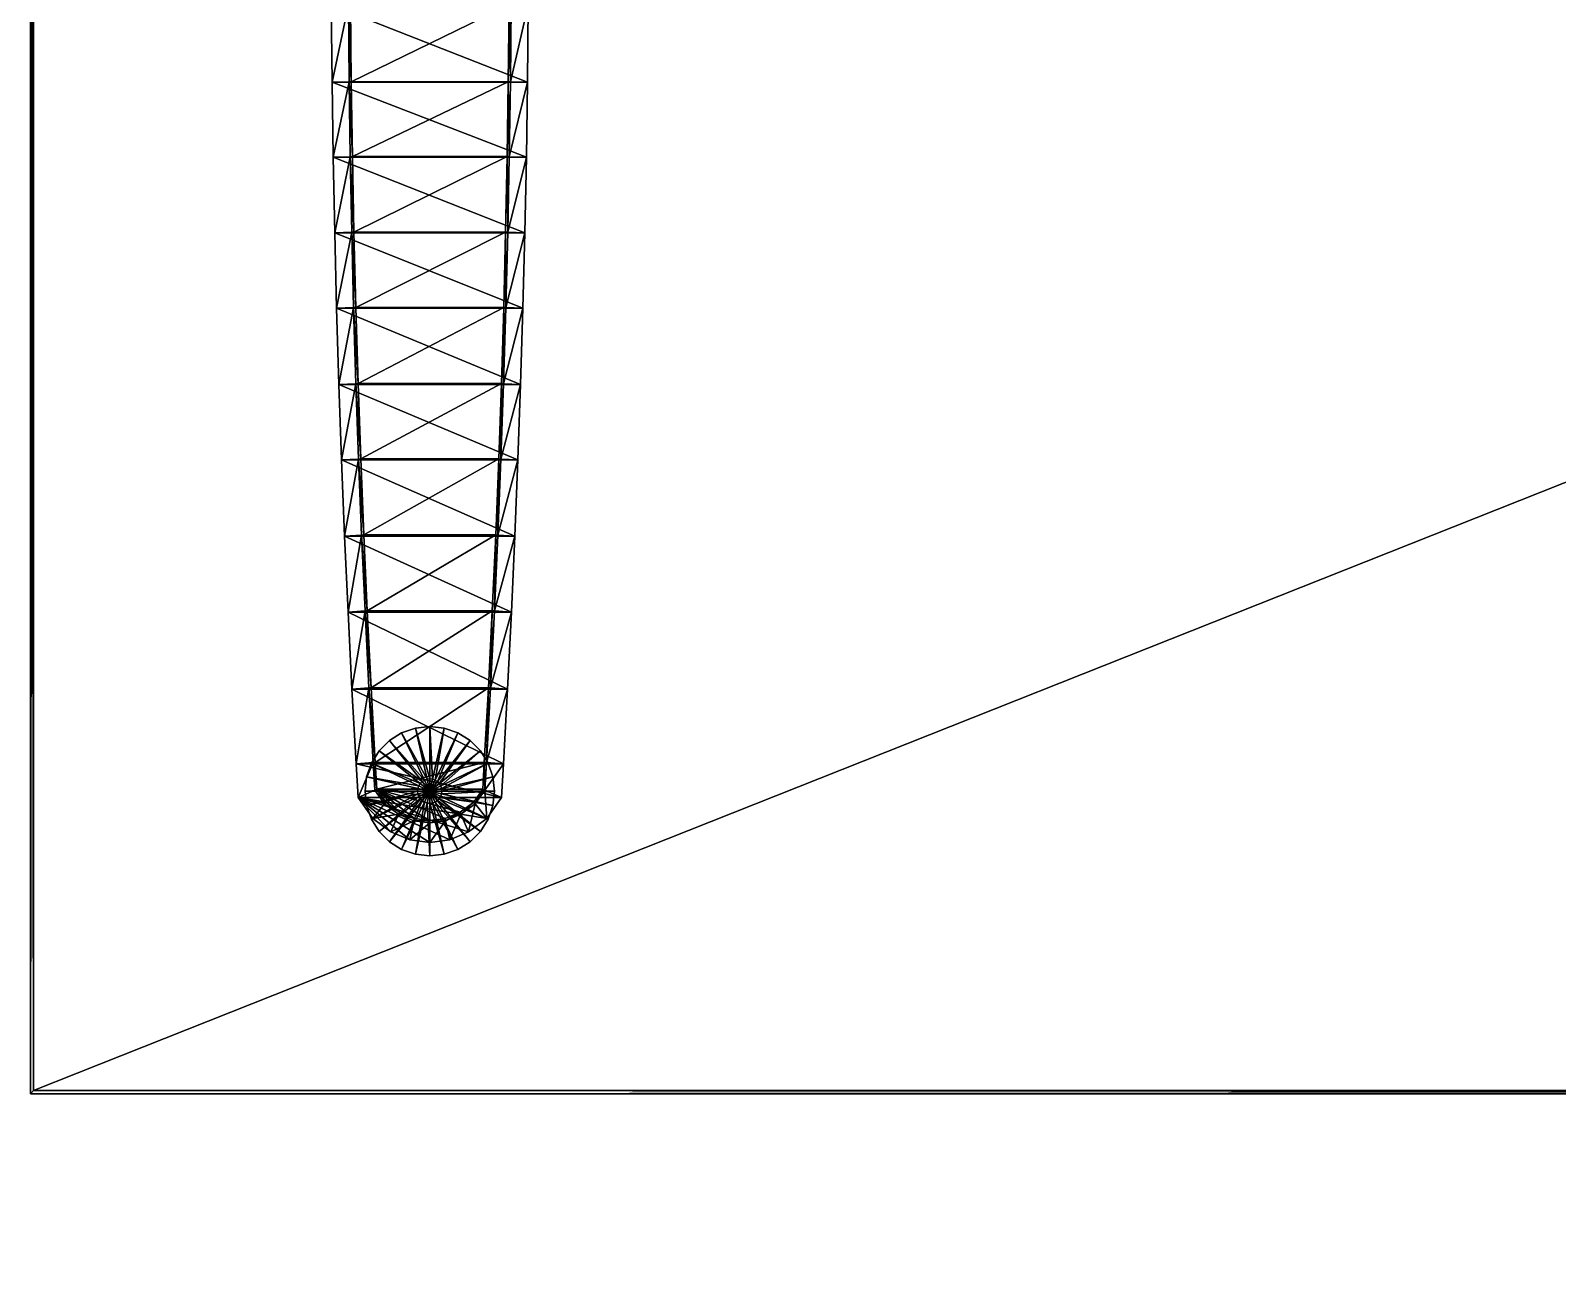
# Model space of a CAD drawing. Extents: x -112 to 87, y -82 to 85.
# Drawn here: x -112.14 to -62.46, y 1.55 to 42.1 of the extents above; entities that cross this region are included whole.
import ezdxf

# ---------------------------------------------------------------- set-up
doc = ezdxf.new("R2010")
doc.units = 0
doc.layers.add('LEG', color=191, linetype='CONTINUOUS')
doc.layers.add('TABLE', color=250, linetype='CONTINUOUS')

msp = doc.modelspace()

# ---------------------------------------------------------------- meshes
at = {"layer": 'LEG', "color": 191}
mesh = msp.add_polyface(dxfattribs=at)
corners = [(-102.332146, 40.420425, 3.109046), (-95.973297, 40.420425, 3.109046), (-96.009979, 37.981628, 2.978816), (-101.776665, 40.429466, 5.896805), (-102.332146, 40.420425, 3.919902), (-102.295464, 37.981628, 3.782143), (-101.740021, 37.994286, 5.706824), (-95.973297, 40.420425, 3.919902), (-96.528778, 40.429466, 5.896805), (-96.565422, 37.994286, 5.706824), (-96.009979, 37.981628, 3.782143), (-96.598228, 40.430237, 5.99681), (-101.707214, 40.430237, 5.99681), (-101.670593, 37.995514, 5.806833), (-96.63485, 37.995514, 5.806832), (-102.357239, 42.930428, 3.214475), (-95.948204, 42.93042, 3.214475), (-101.801689, 42.935837, 6.053803), (-102.357239, 42.93042, 4.032638), (-95.948204, 42.93042, 4.032638), (-96.503754, 42.935837, 6.053803), (-96.573181, 42.936157, 6.153806), (-101.732262, 42.936157, 6.153806), (-102.369064, 45.279087, 3.285433), (-95.936378, 45.279091, 3.285433), (-101.813492, 45.280952, 6.162886), (-102.369064, 45.279087, 4.10983), (-95.936378, 45.279091, 4.10983), (-96.491951, 45.280952, 6.162886), (-96.561378, 45.280815, 6.262886), (-102.295464, 37.981628, 2.978816)]
mesh.append_faces([[corners[k] for k in face] for face in [(0, 1, 2), (3, 4, 5), (5, 6, 3), (7, 8, 9), (9, 10, 7), (11, 12, 13), (13, 14, 11), (15, 16, 1), (1, 0, 15), (17, 18, 4), (4, 3, 17), (19, 20, 8), (8, 7, 19), (21, 22, 12), (12, 11, 21), (23, 24, 16), (16, 15, 23), (25, 26, 18), (18, 17, 25), (27, 28, 20), (20, 19, 27), (22, 21, 29), (2, 1, 7), (5, 4, 0), (0, 30, 5), (19, 7, 1), (1, 16, 19), (4, 18, 15), (15, 0, 4), (27, 19, 16), (16, 24, 27), (18, 26, 23), (23, 15, 18), (3, 6, 13), (13, 12, 3), (9, 8, 11), (11, 14, 9), (17, 3, 12), (12, 22, 17), (8, 20, 21), (21, 11, 8), (25, 17, 22), (29, 21, 20)]], dxfattribs={"vtx2": -1})
mesh = msp.add_polyface(dxfattribs=at)
corners = [(-102.18454, 33.062965, 2.638918), (-96.120903, 33.062965, 2.638918), (-96.195572, 30.582869, 2.43144), (-101.629242, 33.082855, 5.221705), (-102.18454, 33.06295, 3.426634), (-102.109879, 30.582869, 3.211505), (-96.120903, 33.06295, 3.426634), (-96.676201, 33.082855, 5.221705), (-96.750755, 30.606386, 4.930623), (-96.745605, 33.084969, 5.321719), (-101.559837, 33.084969, 5.321719), (-101.485306, 30.608969, 5.030638), (-96.820137, 30.608969, 5.030638), (-102.246078, 35.51841, 2.821006), (-96.059364, 35.51841, 2.821006), (-101.690704, 35.534676, 5.480062), (-102.246078, 35.51841, 3.616513), (-96.059364, 35.51841, 3.616513), (-96.614738, 35.534676, 5.480062), (-96.684143, 35.536339, 5.580071), (-101.6213, 35.536354, 5.580071), (-102.295464, 37.981628, 2.978816), (-96.009979, 37.981628, 2.978816), (-101.740021, 37.994286, 5.706824), (-102.295464, 37.981628, 3.782143), (-96.009979, 37.981628, 3.782143), (-96.565422, 37.994286, 5.706824), (-96.63485, 37.995514, 5.806832), (-101.670593, 37.995514, 5.806833), (-102.332146, 40.420425, 3.109046), (-95.973297, 40.420425, 3.919902)]
mesh.append_faces([[corners[k] for k in face] for face in [(0, 1, 2), (3, 4, 5), (6, 7, 8), (9, 10, 11), (11, 12, 9), (13, 14, 1), (1, 0, 13), (15, 16, 4), (4, 3, 15), (17, 18, 7), (7, 6, 17), (19, 20, 10), (10, 9, 19), (21, 22, 14), (14, 13, 21), (23, 24, 16), (16, 15, 23), (25, 26, 18), (18, 17, 25), (27, 28, 20), (20, 19, 27), (22, 21, 29), (2, 1, 6), (5, 4, 0), (17, 6, 1), (1, 14, 17), (4, 16, 13), (13, 0, 4), (25, 17, 14), (14, 22, 25), (16, 24, 21), (21, 13, 16), (30, 25, 22), (11, 10, 3), (8, 7, 9), (15, 3, 10), (10, 20, 15), (7, 18, 19), (19, 9, 7), (23, 15, 20), (20, 28, 23), (18, 26, 27), (27, 19, 18)]], dxfattribs={"vtx2": -1})
mesh = msp.add_polyface(dxfattribs=at)
corners = [(-96.381447, 25.649183, 2.72081), (-96.93634, 25.679949, 4.272), (-97.048065, 23.210203, 3.907195), (-97.005707, 25.683439, 4.372022), (-101.299736, 25.683439, 4.372022), (-101.188034, 23.214148, 4.007218), (-102.023598, 28.128363, 2.20431), (-96.281822, 28.128363, 2.20431), (-96.381447, 25.649183, 1.954433), (-101.923996, 25.649183, 1.954433), (-101.468559, 28.155504, 4.61533), (-102.023598, 28.128363, 2.977238), (-101.923996, 25.649183, 2.72081), (-101.369102, 25.679968, 4.272), (-96.281822, 28.128363, 2.977238), (-96.836884, 28.155504, 4.615329), (-96.906265, 28.158525, 4.715347), (-101.399178, 28.158525, 4.715348), (-102.109879, 30.582869, 2.43144), (-96.195572, 30.582869, 2.43144), (-101.554688, 30.606382, 4.930623), (-102.109879, 30.582869, 3.211505), (-96.195572, 30.582869, 3.211505), (-96.750755, 30.606386, 4.930623), (-96.820137, 30.608969, 5.030638), (-101.485306, 30.608969, 5.030638), (-102.18454, 33.062965, 2.638918), (-101.629242, 33.082855, 5.221705), (-96.120903, 33.06295, 3.426634), (-96.745605, 33.084969, 5.321719)]
mesh.append_faces([[corners[k] for k in face] for face in [(0, 1, 2), (3, 4, 5), (6, 7, 8), (8, 9, 6), (10, 11, 12), (12, 13, 10), (14, 15, 1), (1, 0, 14), (16, 17, 4), (4, 3, 16), (18, 19, 7), (7, 6, 18), (20, 21, 11), (11, 10, 20), (22, 23, 15), (15, 14, 22), (24, 25, 17), (17, 16, 24), (19, 18, 26), (21, 20, 27), (23, 22, 28), (14, 0, 8), (8, 7, 14), (12, 11, 6), (6, 9, 12), (22, 14, 7), (7, 19, 22), (11, 21, 18), (18, 6, 11), (28, 22, 19), (26, 18, 21), (5, 4, 13), (2, 1, 3), (10, 13, 4), (4, 17, 10), (1, 15, 16), (16, 3, 1), (20, 10, 17), (17, 25, 20), (15, 23, 24), (24, 16, 15), (27, 20, 25), (29, 24, 23)]], dxfattribs={"vtx2": -1})
mesh = msp.add_polyface(dxfattribs=at)
corners = [(-101.685959, 20.668737, 1.39657), (-96.619469, 20.668737, 1.396571), (-96.754211, 18.234739, 1.187864), (-101.131409, 20.706785, 3.517405), (-101.685959, 20.668737, 2.152671), (-101.551216, 18.234739, 1.852745), (-96.619469, 20.668737, 2.152672), (-97.174019, 20.706785, 3.517405), (-97.308609, 18.275812, 3.122196), (-97.24334, 20.711168, 3.61743), (-101.06208, 20.711168, 3.61743), (-100.927528, 18.280596, 3.222224), (-101.812119, 23.175779, 1.68619), (-96.493324, 23.175795, 1.68619), (-101.257378, 23.210203, 3.907195), (-101.812119, 23.175795, 2.446908), (-96.493324, 23.175795, 2.446908), (-97.048065, 23.210203, 3.907195), (-97.117409, 23.214148, 4.007218), (-101.188034, 23.214148, 4.007218), (-101.923996, 25.649183, 1.954433), (-96.381447, 25.649183, 1.954433), (-101.369102, 25.679968, 4.272), (-101.923996, 25.649183, 2.72081), (-96.381447, 25.649183, 2.72081), (-97.005707, 25.683439, 4.372022), (-100.066628, 19.244028, 0.000004), (-100.066628, 19.244028, 0.64701), (-99.621407, 19.39982, 0.64701), (-99.621407, 19.39982, 0.000004), (-99.152687, 19.452631, 0.64701), (-99.152687, 19.452631, 0.000004), (-98.683968, 19.39982, 0.64701), (-98.683968, 19.39982, 0.000004), (-98.238762, 19.244028, 0.64701), (-98.238762, 19.244028, 0.000004)]
mesh.append_faces([[corners[k] for k in face] for face in [(26, 28, 29), (29, 30, 31), (31, 32, 33), (33, 34, 35)]], dxfattribs={"vtx0": -1})
mesh.append_faces([[corners[k] for k in face] for face in [(0, 1, 2), (3, 4, 5), (6, 7, 8), (9, 10, 11), (12, 13, 1), (1, 0, 12), (14, 15, 4), (4, 3, 14), (16, 17, 7), (7, 6, 16), (18, 19, 10), (10, 9, 18), (20, 21, 13), (13, 12, 20), (22, 23, 15), (15, 14, 22), (17, 16, 24), (19, 18, 25), (2, 1, 6), (5, 4, 0), (16, 6, 1), (1, 13, 16), (4, 15, 12), (12, 0, 4), (24, 16, 13), (13, 21, 24), (15, 23, 20), (20, 12, 15), (11, 10, 3), (8, 7, 9), (14, 3, 10), (10, 19, 14), (7, 17, 18), (18, 9, 7), (22, 14, 19), (25, 18, 17), (26, 27, 28), (29, 28, 30), (31, 30, 32), (33, 32, 34)]], dxfattribs={"vtx2": -1})
mesh = msp.add_polyface(dxfattribs=at)
corners = [(-96.754211, 18.234739, 1.187864), (-101.551216, 18.234739, 1.187864), (-101.685959, 20.668737, 1.39657), (-101.551216, 18.234739, 1.852745), (-100.996834, 18.275812, 3.122196), (-101.131409, 20.706785, 3.517405), (-97.308609, 18.275812, 3.122196), (-96.754211, 18.234739, 1.852745), (-96.619469, 20.668737, 2.152672), (-100.927528, 18.280596, 3.222224), (-97.377914, 18.280596, 3.222224), (-97.24334, 20.711168, 3.61743), (-99.152687, 17.346241, 0.000004), (-100.799538, 18.659555, 0.000004), (-100.466019, 18.993082, 0.000004), (-100.066628, 19.244028, 0.000004), (-99.621407, 19.39982, 0.000004), (-99.152687, 19.452631, 0.000004), (-98.683968, 19.39982, 0.000004), (-98.238762, 19.244028, 0.000004), (-97.839386, 18.993082, 0.000004), (-97.505852, 18.659555, 0.000004), (-101.050491, 18.260172, 0.000004), (-101.050491, 18.260172, 0.64701), (-100.799538, 18.659555, 0.64701), (-100.466019, 18.993082, 0.64701), (-100.066628, 19.244028, 0.64701), (-98.238762, 19.244028, 0.64701), (-97.839386, 18.993082, 0.64701), (-97.505852, 18.659555, 0.64701), (-97.254906, 18.260172, 0.64701), (-97.254906, 18.260172, 0.000004), (-99.462021, 17.592907, 0.64701), (-99.399361, 17.65556, 0.64701), (-99.324348, 17.702694, 0.64701), (-99.240738, 17.731945, 0.64701), (-99.621407, 19.39982, 0.64701), (-99.152687, 17.741863, 0.64701), (-99.152687, 19.452631, 0.64701), (-99.064667, 17.731945, 0.64701), (-98.683968, 19.39982, 0.64701), (-98.981026, 17.702694, 0.64701), (-98.906013, 17.65556, 0.64701), (-98.843384, 17.592907, 0.64701), (-98.796249, 17.517902, 0.64701)]
mesh.append_faces([[corners[k] for k in face] for face in [(22, 24, 13), (13, 25, 14), (14, 26, 15), (19, 28, 20), (20, 29, 21), (21, 30, 31), (23, 32, 24), (24, 33, 25), (25, 34, 26), (26, 35, 36), (35, 26, 34), (36, 37, 38), (37, 36, 35), (38, 39, 40), (39, 38, 37), (40, 41, 27), (41, 40, 39), (27, 42, 28), (42, 27, 41), (28, 43, 29), (29, 44, 30)]], dxfattribs={"vtx0": -1})
mesh.append_faces([[corners[k] for k in face] for face in [(12, 13, 14), (12, 14, 15), (12, 15, 16), (12, 16, 17), (12, 17, 18), (12, 18, 19), (12, 19, 20), (12, 20, 21)]], dxfattribs={"vtx0": -1, "vtx2": -1})
mesh.append_faces([[corners[k] for k in face] for face in [(0, 1, 2), (3, 4, 5), (6, 7, 8), (9, 10, 11), (8, 7, 0), (2, 1, 3), (5, 4, 9), (11, 10, 6), (22, 23, 24), (13, 24, 25), (14, 25, 26), (19, 27, 28), (20, 28, 29), (21, 29, 30)]], dxfattribs={"vtx2": -1})
mesh = msp.add_polyface(dxfattribs=at)
corners = [(-96.818718, 17.137089, 1.187864), (-101.486702, 17.137089, 1.187864), (-101.551216, 18.234739, 1.187864), (-100.996834, 18.275812, 3.122196), (-101.551216, 18.234739, 1.852745), (-101.486702, 17.137081, 1.713345), (-100.944016, 17.377293, 2.972463), (-97.377914, 18.280596, 3.222224), (-100.927528, 18.280596, 3.222224), (-100.876183, 17.406956, 3.072633), (-99.152687, 17.346241, 0.000004), (-101.259071, 17.346241, 0.000004), (-101.206276, 17.814968, 0.000004), (-101.050491, 18.260172, 0.000004), (-100.799538, 18.659555, 0.000004), (-101.259071, 17.346241, 0.64701), (-101.206276, 17.814968, 0.64701), (-101.050491, 18.260172, 0.64701), (-99.152687, 17.346241, 1.547008), (-99.548317, 17.346241, 1.547008), (-99.538399, 17.258205, 1.547008), (-99.538399, 17.434277, 1.547008), (-99.509155, 17.517902, 1.547008), (-99.462021, 17.592907, 1.547008), (-99.399361, 17.65556, 1.547008), (-99.324348, 17.702694, 1.547008), (-99.240738, 17.731945, 1.547008), (-99.152687, 17.741863, 1.547008), (-99.538399, 17.434277, 0.64701), (-99.548317, 17.346241, 0.64701), (-99.509155, 17.517902, 0.64701), (-99.462021, 17.592907, 0.64701), (-99.399361, 17.65556, 0.64701), (-100.799538, 18.659555, 0.64701), (-99.324348, 17.702694, 0.64701), (-100.466019, 18.993082, 0.64701), (-99.240738, 17.731945, 0.64701)]
mesh.append_faces([[corners[k] for k in face] for face in [(11, 16, 12), (12, 17, 13), (15, 28, 16), (28, 15, 29), (16, 30, 17), (30, 16, 28), (31, 17, 30), (32, 33, 31), (34, 35, 32), (29, 21, 28), (21, 29, 19), (28, 22, 30), (22, 28, 21), (30, 23, 31), (23, 30, 22), (31, 24, 32), (24, 31, 23), (32, 25, 34), (25, 32, 24), (34, 26, 36), (26, 34, 25), (27, 36, 26)]], dxfattribs={"vtx0": -1})
mesh.append_faces([[corners[k] for k in face] for face in [(10, 11, 12), (10, 12, 13), (10, 13, 14), (18, 19, 20), (18, 21, 19), (18, 22, 21), (18, 23, 22), (18, 24, 23), (18, 25, 24), (18, 26, 25), (18, 27, 26)]], dxfattribs={"vtx0": -1, "vtx2": -1})
mesh.append_faces([[corners[k] for k in face] for face in [(0, 1, 2), (3, 4, 5), (5, 6, 3), (7, 8, 9), (5, 4, 2), (2, 1, 5), (3, 6, 9), (9, 8, 3), (11, 15, 16), (12, 16, 17)]], dxfattribs={"vtx2": -1})
mesh = msp.add_polyface(dxfattribs=at)
corners = [(-101.551216, 18.234739, 1.187864), (-96.754211, 18.234739, 1.187864), (-96.818718, 17.137089, 1.187864), (-96.754211, 18.234739, 1.852745), (-97.308609, 18.275812, 3.122196), (-97.361404, 17.377293, 2.972463), (-96.818718, 17.137081, 1.713344), (-100.876183, 17.406956, 3.072633), (-97.429245, 17.406956, 3.072633), (-97.377914, 18.280596, 3.222224), (-99.152687, 17.346241, 0.000004), (-97.505852, 18.659555, 0.000004), (-97.254906, 18.260172, 0.000004), (-97.099121, 17.814953, 0.000004), (-97.04631, 17.346241, 0.000004), (-97.254906, 18.260172, 0.64701), (-97.099121, 17.814953, 0.64701), (-97.04631, 17.346241, 0.64701), (-99.152687, 17.346241, 1.547008), (-99.064667, 17.731945, 1.547008), (-99.152687, 17.741863, 1.547008), (-98.981026, 17.702694, 1.547008), (-98.906013, 17.65556, 1.547008), (-98.843384, 17.592907, 1.547008), (-98.796249, 17.517902, 1.547008), (-98.766983, 17.434277, 1.547008), (-98.757065, 17.346241, 1.547008), (-98.843384, 17.592907, 0.64701), (-97.839386, 18.993082, 0.64701), (-98.906013, 17.65556, 0.64701), (-98.796249, 17.517902, 0.64701), (-97.505852, 18.659555, 0.64701), (-98.766983, 17.434277, 0.64701), (-98.757065, 17.346241, 0.64701), (-99.240738, 17.731945, 0.64701), (-99.152687, 17.741863, 0.64701), (-99.064667, 17.731945, 0.64701), (-98.981026, 17.702694, 0.64701)]
mesh.append_faces([[corners[k] for k in face] for face in [(12, 16, 13), (13, 17, 14), (27, 28, 29), (30, 31, 27), (15, 32, 16), (32, 15, 30), (16, 33, 17), (33, 16, 32), (34, 20, 35), (35, 19, 36), (19, 35, 20), (36, 21, 37), (21, 36, 19), (37, 22, 29), (22, 37, 21), (29, 23, 27), (23, 29, 22), (27, 24, 30), (24, 27, 23), (30, 25, 32), (25, 30, 24), (32, 26, 33), (26, 32, 25)]], dxfattribs={"vtx0": -1})
mesh.append_faces([[corners[k] for k in face] for face in [(10, 11, 12), (10, 12, 13), (10, 13, 14), (18, 19, 20), (18, 21, 19), (18, 22, 21), (18, 23, 22), (18, 24, 23), (18, 25, 24), (18, 26, 25)]], dxfattribs={"vtx0": -1, "vtx2": -1})
mesh.append_faces([[corners[k] for k in face] for face in [(0, 1, 2), (3, 4, 5), (5, 6, 3), (7, 8, 9), (3, 6, 2), (2, 1, 3), (5, 4, 9), (9, 8, 5), (12, 15, 16), (13, 16, 17)]], dxfattribs={"vtx2": -1})
mesh = msp.add_polyface(dxfattribs=at)
corners = [(-101.486702, 17.137089, 1.187864), (-100.417572, 16.022434, 1.187863), (-101.006958, 16.452877, 1.187863), (-99.800842, 15.763905, 1.187863), (-99.152702, 15.675091, 1.187863), (-101.486702, 17.137081, 1.713345), (-100.630112, 16.9296, 2.897185), (-100.944016, 17.377293, 2.972463), (-101.006981, 16.452877, 1.625251), (-100.168869, 16.592747, 2.840264), (-100.417572, 16.022434, 1.569375), (-99.670013, 16.383625, 2.80481), (-99.800842, 15.763905, 1.535652), (-100.876183, 17.406956, 3.072633), (-100.583, 16.988811, 2.997522), (-100.137764, 16.663662, 2.940668), (-99.653656, 16.460735, 2.905249), (-99.152687, 17.346241, 0.000004), (-100.466019, 15.699398, 0.000004), (-100.799538, 16.032932, 0.000004), (-101.050491, 16.432316, 0.000004), (-101.206276, 16.877529, 0.000004), (-101.259071, 17.346241, 0.000004), (-100.066628, 15.448452, 0.000004), (-100.066628, 15.448452, 0.64701), (-100.466019, 15.699398, 0.64701), (-100.799538, 16.032932, 0.64701), (-101.050491, 16.432316, 0.64701), (-101.206276, 16.877529, 0.64701), (-101.259071, 17.346241, 0.64701), (-99.399361, 17.036922, 0.64701), (-99.462021, 17.099567, 0.64701), (-99.509155, 17.17458, 0.64701), (-99.538399, 17.258205, 0.64701), (-99.548317, 17.346241, 0.64701)]
mesh.append_faces([[corners[k] for k in face] for face in [(5, 6, 7), (8, 9, 6), (10, 11, 9), (23, 25, 18), (18, 26, 19), (19, 27, 20), (20, 28, 21), (21, 29, 22), (24, 30, 25), (25, 31, 26), (26, 32, 27), (27, 33, 28), (33, 27, 32), (28, 34, 29), (34, 28, 33)]], dxfattribs={"vtx0": -1})
mesh.append_faces([[corners[k] for k in face] for face in [(0, 1, 2), (0, 3, 1), (0, 4, 3), (13, 14, 15), (13, 15, 16), (17, 18, 19), (17, 19, 20), (17, 20, 21), (17, 21, 22)]], dxfattribs={"vtx0": -1, "vtx2": -1})
mesh.append_faces([[corners[k] for k in face] for face in [(5, 8, 6), (8, 10, 9), (10, 12, 11), (10, 8, 2), (2, 1, 10), (8, 5, 0), (0, 2, 8), (12, 10, 1), (1, 3, 12), (7, 6, 14), (14, 13, 7), (6, 9, 15), (15, 14, 6), (16, 15, 9), (23, 24, 25), (18, 25, 26), (19, 26, 27), (20, 27, 28), (21, 28, 29)]], dxfattribs={"vtx2": -1})
mesh = msp.add_polyface(dxfattribs=at)
corners = [(-101.486702, 17.137089, 1.187864), (-98.504585, 15.763905, 1.187863), (-99.152702, 15.675091, 1.187863), (-97.887856, 16.022434, 1.187863), (-99.800842, 15.763905, 1.535652), (-99.152725, 16.31274, 2.792771), (-99.670013, 16.383625, 2.80481), (-99.152725, 15.675076, 1.524039), (-100.876183, 17.406956, 3.072633), (-99.653656, 16.460735, 2.905249), (-99.152725, 16.392086, 2.893222), (-98.651764, 16.460728, 2.905248), (-98.167664, 16.663662, 2.940668), (-99.800842, 15.763905, 1.187863), (-100.168869, 16.592747, 2.840264), (-99.152687, 17.346241, 0.000004), (-99.152687, 15.239849, 0.000004), (-99.621407, 15.292667, 0.000004), (-100.066628, 15.448452, 0.000004), (-100.466019, 15.699398, 0.000004), (-99.152687, 15.239849, 0.64701), (-99.621407, 15.292667, 0.64701), (-100.066628, 15.448452, 0.64701), (-99.152687, 17.346241, 1.547008), (-99.324348, 16.989788, 1.547009), (-99.240738, 16.960529, 1.547009), (-99.399361, 17.036922, 1.547009), (-99.462021, 17.099567, 1.547008), (-99.509155, 17.17458, 1.547008), (-99.538399, 17.258205, 1.547008), (-99.240738, 16.960529, 0.64701), (-99.324348, 16.989788, 0.64701), (-99.399361, 17.036922, 0.64701), (-99.462021, 17.099567, 0.64701), (-100.466019, 15.699398, 0.64701), (-99.509155, 17.17458, 0.64701), (-100.799538, 16.032932, 0.64701), (-99.152687, 16.950611, 0.64701), (-99.538399, 17.258205, 0.64701), (-99.548317, 17.346241, 1.547008), (-99.548317, 17.346241, 0.64701)]
mesh.append_faces([[corners[k] for k in face] for face in [(4, 5, 6), (16, 21, 17), (17, 22, 18), (20, 30, 21), (21, 31, 22), (31, 21, 30), (32, 22, 31), (33, 34, 32), (35, 36, 33), (37, 25, 30), (30, 24, 31), (24, 30, 25), (31, 26, 32), (26, 31, 24), (32, 27, 33), (27, 32, 26), (33, 28, 35), (28, 33, 27), (35, 29, 38), (29, 35, 28), (38, 39, 40), (39, 38, 29)]], dxfattribs={"vtx0": -1})
mesh.append_faces([[corners[k] for k in face] for face in [(0, 1, 2), (0, 3, 1), (8, 9, 10), (8, 10, 11), (8, 11, 12), (15, 16, 17), (15, 17, 18), (15, 18, 19), (23, 24, 25), (23, 26, 24), (23, 27, 26), (23, 28, 27), (23, 29, 28)]], dxfattribs={"vtx0": -1, "vtx2": -1})
mesh.append_faces([[corners[k] for k in face] for face in [(4, 7, 5), (7, 4, 13), (13, 2, 7), (14, 6, 9), (6, 5, 10), (10, 9, 6), (16, 20, 21), (17, 21, 22)]], dxfattribs={"vtx2": -1})
mesh = msp.add_polyface(dxfattribs=at)
corners = [(-101.486702, 17.137089, 1.187864), (-97.298439, 16.452877, 1.187863), (-97.887856, 16.022434, 1.187863), (-99.152725, 15.675076, 1.524039), (-98.635406, 16.383617, 2.80481), (-99.152725, 16.31274, 2.792771), (-98.504585, 15.763905, 1.535652), (-100.876183, 17.406956, 3.072633), (-98.167664, 16.663662, 2.940668), (-97.722443, 16.988811, 2.997522), (-97.429245, 17.406956, 3.072633), (-99.152702, 15.675091, 1.187863), (-98.504585, 15.763905, 1.187863), (-98.651764, 16.460728, 2.905248), (-99.152725, 16.392086, 2.893222), (-99.152687, 17.346241, 0.000004), (-98.238762, 15.448452, 0.000004), (-98.683968, 15.292667, 0.000004), (-99.152687, 15.239849, 0.000004), (-98.683968, 15.292667, 0.64701), (-99.152687, 15.239849, 0.64701), (-99.152687, 17.346241, 1.547008), (-98.766983, 17.258205, 1.547008), (-98.757065, 17.346241, 1.547008), (-98.796249, 17.17458, 1.547008), (-98.843384, 17.099567, 1.547008), (-98.906013, 17.036922, 1.547009), (-98.981026, 16.989788, 1.547009), (-99.064667, 16.960529, 1.547009), (-99.152687, 16.950611, 1.547009), (-99.240738, 16.960529, 1.547009), (-98.981026, 16.989788, 0.64701), (-97.839386, 15.699398, 0.64701), (-98.906013, 17.036922, 0.64701), (-98.238762, 15.448452, 0.64701), (-99.064667, 16.960529, 0.64701), (-99.152687, 16.950611, 0.64701), (-99.240738, 16.960529, 0.64701), (-98.757065, 17.346241, 0.64701), (-98.766983, 17.258205, 0.64701), (-98.796249, 17.17458, 0.64701), (-98.843384, 17.099567, 0.64701)]
mesh.append_faces([[corners[k] for k in face] for face in [(3, 4, 5), (7, 9, 10), (16, 19, 17), (17, 20, 18), (31, 32, 33), (34, 35, 19), (35, 34, 31), (19, 36, 20), (36, 19, 35), (37, 20, 36), (38, 22, 39), (22, 38, 23), (39, 24, 40), (24, 39, 22), (40, 25, 41), (25, 40, 24), (41, 26, 33), (26, 41, 25), (33, 27, 31), (27, 33, 26), (31, 28, 35), (28, 31, 27), (35, 29, 36), (29, 35, 28), (30, 36, 29)]], dxfattribs={"vtx0": -1})
mesh.append_faces([[corners[k] for k in face] for face in [(0, 1, 2), (7, 8, 9), (15, 16, 17), (15, 17, 18), (21, 22, 23), (21, 24, 22), (21, 25, 24), (21, 26, 25), (21, 27, 26), (21, 28, 27), (21, 29, 28), (21, 30, 29)]], dxfattribs={"vtx0": -1, "vtx2": -1})
mesh.append_faces([[corners[k] for k in face] for face in [(3, 6, 4), (6, 3, 11), (11, 12, 6), (5, 4, 13), (13, 14, 5), (17, 19, 20)]], dxfattribs={"vtx2": -1})
mesh = msp.add_polyface(dxfattribs=at)
corners = [(-101.486702, 17.137089, 1.187864), (-96.818718, 17.137089, 1.187864), (-97.298439, 16.452877, 1.187863), (-98.504585, 15.763905, 1.535652), (-98.136551, 16.592747, 2.840264), (-98.635406, 16.383617, 2.80481), (-97.887856, 16.022434, 1.569375), (-97.675308, 16.9296, 2.897185), (-97.298439, 16.452877, 1.625251), (-97.361404, 17.377293, 2.972463), (-96.818718, 17.137081, 1.713344), (-98.504585, 15.763905, 1.187863), (-97.887856, 16.022434, 1.187863), (-98.167664, 16.663662, 2.940668), (-98.651764, 16.460728, 2.905248), (-97.722443, 16.988811, 2.997522), (-97.429245, 17.406956, 3.072633), (-99.152687, 17.346241, 0.000004), (-97.04631, 17.346241, 0.000004), (-97.099121, 16.877522, 0.000004), (-97.25489, 16.432316, 0.000004), (-97.505852, 16.032932, 0.000004), (-97.839386, 15.699398, 0.000004), (-98.238762, 15.448452, 0.000004), (-97.04631, 17.346241, 0.64701), (-97.099121, 16.877522, 0.64701), (-97.25489, 16.432316, 0.64701), (-97.505852, 16.032932, 0.64701), (-97.839386, 15.699398, 0.64701), (-98.238762, 15.448452, 0.64701), (-98.683968, 15.292667, 0.64701), (-98.766983, 17.258205, 0.64701), (-98.757065, 17.346241, 0.64701), (-98.796249, 17.17458, 0.64701), (-98.843384, 17.099567, 0.64701), (-98.906013, 17.036922, 0.64701), (-98.981026, 16.989788, 0.64701)]
mesh.append_faces([[corners[k] for k in face] for face in [(3, 4, 5), (6, 7, 4), (8, 9, 7), (18, 25, 19), (19, 26, 20), (20, 27, 21), (21, 28, 22), (22, 29, 23), (24, 31, 25), (31, 24, 32), (25, 33, 26), (33, 25, 31), (26, 34, 27), (34, 26, 33), (27, 35, 28), (35, 27, 34), (28, 36, 29)]], dxfattribs={"vtx0": -1})
mesh.append_faces([[corners[k] for k in face] for face in [(17, 18, 19), (17, 19, 20), (17, 20, 21), (17, 21, 22), (17, 22, 23)]], dxfattribs={"vtx0": -1, "vtx2": -1})
mesh.append_faces([[corners[k] for k in face] for face in [(0, 1, 2), (3, 6, 4), (6, 8, 7), (8, 10, 9), (6, 3, 11), (11, 12, 6), (8, 6, 12), (12, 2, 8), (10, 8, 2), (2, 1, 10), (5, 4, 13), (13, 14, 5), (4, 7, 15), (15, 13, 4), (7, 9, 16), (16, 15, 7), (18, 24, 25), (19, 25, 26), (20, 26, 27), (21, 27, 28), (22, 28, 29), (23, 29, 30)]], dxfattribs={"vtx2": -1})
at = {"layer": 'TABLE', "color": 250}
mesh = msp.add_polyface(dxfattribs=at)
corners = [(-112.041023, 7.598656, 72.872421), (82.746864, 7.598656, 72.872421), (82.746864, 84.967621, 72.872406), (-112.041023, 84.967621, 72.872414), (-112.141029, 7.49865, 72.772423), (-112.141029, 7.498657, 70.320724), (82.846863, 7.49865, 70.320724), (82.846863, 7.49865, 72.772423), (82.846863, 85.067619, 72.772408), (82.84687, 85.067619, 70.320709), (-112.141029, 85.067619, 70.320709), (-112.141029, 85.067619, 72.772408), (-112.041023, 7.598656, 70.220726), (-112.041023, 84.967621, 70.220711), (82.746872, 84.967621, 70.220711), (82.746864, 7.598656, 70.220726), (16.774326, -81.867226, 72.872452), (82.746864, 7.398659, 72.872421), (16.774326, 7.398659, 72.872421), (16.674328, -81.967232, 72.772453), (16.674328, -81.967232, 70.320755), (82.84687, -81.967232, 70.320755), (82.846863, 7.49865, 72.772423), (16.674328, 7.49865, 70.320724), (16.674328, 7.498657, 72.772423), (16.774326, -81.867226, 70.220757), (16.774326, 7.398659, 70.220726), (82.746864, 7.398659, 70.220726), (82.746864, -81.867226, 72.872452), (46.168274, 78.36068, 0.000135), (43.404736, 75.278503, 0.000136), (43.404736, 75.278503, 0.493613), (41.295349, 71.714806, 0.000137), (41.295349, 71.714806, 0.493614), (39.921974, 67.809639, 0.000138), (39.92197, 67.809639, 0.493615), (39.336597, 63.710136, 0.000139), (39.3368, 63.710968, 0.493616), (39.562527, 59.576614, 0.000141), (39.562527, 59.576614, 0.493617), (40.590363, 55.565468, 0.000141), (40.590363, 55.565468, 0.493618), (42.381004, 51.831791, 0.000142), (42.381004, 51.831791, 0.493619), (44.865486, 48.520119, 0.000142), (44.865486, 48.520119, 0.493611)]
mesh.append_faces([[corners[k] for k in face] for face in [(0, 2, 3), (4, 6, 7), (8, 10, 11), (11, 5, 4), (12, 14, 15), (16, 17, 18), (22, 23, 24), (24, 20, 19), (30, 33, 31), (32, 35, 33), (34, 37, 35), (36, 39, 37), (38, 41, 39), (40, 43, 41), (42, 45, 43)]], dxfattribs={"vtx0": -1})
mesh.append_faces([[corners[k] for k in face] for face in [(0, 1, 2), (4, 5, 6), (8, 9, 10), (11, 10, 5), (12, 13, 14), (19, 20, 21), (24, 23, 20), (25, 26, 27), (4, 7, 1), (1, 0, 4), (8, 11, 3), (3, 2, 8), (11, 4, 0), (0, 3, 11), (6, 5, 12), (12, 15, 6), (10, 9, 14), (14, 13, 10), (5, 10, 13), (13, 12, 5), (28, 16, 19), (22, 24, 18), (24, 19, 16), (16, 18, 24), (21, 20, 25), (27, 26, 23), (20, 23, 26), (26, 25, 20), (29, 30, 31), (30, 32, 33), (32, 34, 35), (34, 36, 37), (36, 38, 39), (38, 40, 41), (40, 42, 43), (42, 44, 45)]], dxfattribs={"vtx2": -1})

doc.saveas('drawing.dxf')
